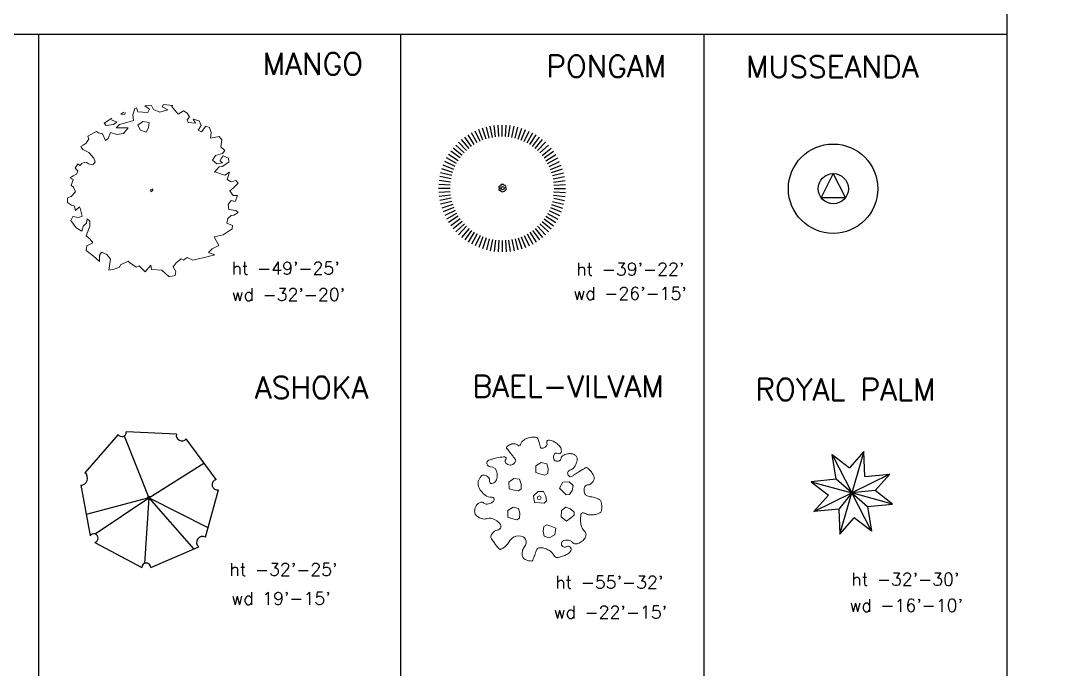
# Model space of a CAD drawing. Extents: x 2080 to 102399, y 2071 to 93424.
# Drawn here: x 73815 to 75288, y 76826 to 77749 of the extents above; entities that cross this region are included whole.
import ezdxf

# ---------------------------------------------------------------- set-up
doc = ezdxf.new("R2010")
doc.units = 0
doc.header["$LTSCALE"] = 20
doc.header["$MEASUREMENT"] = 0
doc.header["$PDMODE"] = 34
doc.header["$PDSIZE"] = 5
for name, color, linetype in [('DIMLINE', 254, 'Continuous'), ('PLANTS', 3, 'Continuous'), ('TEXTS', 2, 'Continuous')]:
    doc.layers.add(name, color=color, linetype=linetype)
for name, color, linetype, lineweight in [('NEEM TREE', 84, 'Continuous', 5), ('sappotta', 114, 'Continuous', 5), ('tree1', 110, 'Continuous', 9)]:
    doc.layers.add(name, color=color, linetype=linetype, lineweight=lineweight)
doc.styles.add('a', font='romans.shx')
doc.styles.add('STYLE1', font='romans.shx')
doc.dimstyles.get("Standard").update_dxf_attribs({"dimtxt": 24, "dimasz": 12, "dimexe": 0.18, "dimexo": 0.0625, "dimgap": 0, "dimtad": 1, "dimzin": 1, "dimdsep": 46, "dimlunit": 4, "dimtxsty": 'STYLE1', "dimblk": 'BLK', "dimcen": 0, "dimse1": 1, "dimse2": 1, "dimclrt": 3, "dimazin": 0, "dimtfac": 1, "dimtix": 1, "dimtmove": 2, "dimatfit": 3, "dimldrblk": 'BLK', "dimfxl": 1, "dimtolj": 1, "dimtzin": 0, "dimarcsym": 0})

# ---------------------------------------------------------------- blocks, each defined once
blk = doc.blocks.new('A$C146B49D5')
at = {"layer": 'PLANTS', "linetype": 'Continuous', "ltscale": 0.5}
blk.add_lwpolyline([(0, 42.9), (-34.8, -25.1), (34.8, -25.1), (0, 42.9)], dxfattribs=at)
for centre, radius in [((-0.5, 0), 127.1), ((0, 0), 42.9)]:
    blk.add_circle(centre, radius, dxfattribs=at)
blk = doc.blocks.new('NEEM')
at = {"layer": 'sappotta', "linetype": 'Continuous'}
for p, q in [((-0.213, 1.092), (-0.242, 1.007)), ((-0.191, 1.099), (-0.213, 1.092)), ((-0.177, 1.048), (-0.191, 1.099)), ((0.003, 1.132), (-0.083, 1.127)), ((-0.083, 1.127), (-0.023, 1.083)), ((0.03, 1.077), (0.003, 1.132)), ((0.162, 1.144), (0.142, 1.112)), ((0.142, 1.112), (0.216, 1.072)), ((0.283, 1.13), (0.162, 1.144)), ((0.267, 1.123), (0.283, 1.13)), ((0.351, 1.016), (0.267, 1.123)), ((-0.517, 0.963), (-0.614, 0.901)), ((-0.359, 1.043), (-0.396, 1.016)), ((-0.396, 1.016), (-0.345, 1.011)), ((-0.345, 1.011), (-0.34, 1.039)), ((-0.242, 1.007), (-0.23, 0.935)), ((-0.043, 1.039), (-0.177, 1.048)), ((-0.023, 1.083), (-0.043, 1.039)), ((0.114, 1.043), (0.03, 1.077)), ((0.216, 1.072), (0.114, 1.043)), ((0.421, 1.063), (0.351, 1.016)), ((0.473, 1.03), (0.421, 1.063)), ((0.472, 0.942), (0.501, 0.982)), ((0.501, 0.982), (0.473, 1.03)), ((-0.614, 0.901), (-0.589, 0.87)), ((-0.589, 0.87), (-0.494, 0.884)), ((-0.521, 0.945), (-0.521, 0.945)), ((-0.449, 0.913), (-0.521, 0.945)), ((-0.494, 0.884), (-0.449, 0.913)), ((-0.415, 0.884), (-0.459, 0.839)), ((-0.459, 0.839), (-0.303, 0.837)), ((-0.32, 0.906), (-0.415, 0.884)), ((-0.303, 0.837), (-0.361, 0.762)), ((-0.23, 0.935), (-0.32, 0.906)), ((-0.108, 0.922), (-0.177, 0.872)), ((-0.177, 0.872), (-0.139, 0.809)), ((-0.027, 0.908), (-0.108, 0.922)), ((-0.067, 0.78), (-0.034, 0.839)), ((-0.034, 0.839), (-0.027, 0.908)), ((0.483, 0.908), (0.472, 0.942)), ((0.581, 0.9), (0.483, 0.908)), ((0.551, 0.95), (0.581, 0.9)), ((0.627, 0.928), (0.551, 0.95)), ((0.616, 0.806), (0.654, 0.87)), ((0.654, 0.87), (0.627, 0.928)), ((0.715, 0.86), (0.66, 0.788)), ((0.762, 0.844), (0.715, 0.86)), ((0.783, 0.779), (0.762, 0.844)), ((-0.818, 0.692), (-0.85, 0.638)), ((-0.783, 0.757), (-0.83, 0.729)), ((-0.83, 0.729), (-0.826, 0.714)), ((-0.826, 0.714), (-0.818, 0.692)), ((-0.749, 0.774), (-0.783, 0.757)), ((-0.717, 0.789), (-0.749, 0.774)), ((-0.689, 0.772), (-0.717, 0.789)), ((-0.638, 0.758), (-0.689, 0.772)), ((-0.598, 0.672), (-0.638, 0.758)), ((-0.562, 0.699), (-0.598, 0.672)), ((-0.533, 0.776), (-0.562, 0.699)), ((-0.452, 0.75), (-0.533, 0.776)), ((-0.361, 0.762), (-0.452, 0.75)), ((-0.139, 0.809), (-0.067, 0.78)), ((0.66, 0.788), (0.616, 0.806)), ((0.776, 0.704), (0.783, 0.779)), ((0.888, 0.723), (0.776, 0.704)), ((0.924, 0.679), (0.888, 0.723)), ((0.913, 0.591), (0.924, 0.679)), ((-0.892, 0.613), (-0.923, 0.594)), ((-0.923, 0.594), (-0.895, 0.555)), ((-0.895, 0.555), (-0.868, 0.54)), ((-0.85, 0.638), (-0.892, 0.613)), ((0.964, 0.541), (0.913, 0.591)), ((-0.868, 0.54), (-0.818, 0.517)), ((-0.818, 0.517), (-0.752, 0.44)), ((-0.752, 0.44), (-0.735, 0.394)), ((0.804, 0.415), (0.84, 0.475)), ((0.86, 0.367), (0.804, 0.415)), ((0.84, 0.475), (0.934, 0.5)), ((0.917, 0.437), (0.904, 0.404)), ((0.942, 0.471), (0.917, 0.437)), ((0.934, 0.5), (0.964, 0.541)), ((1.014, 0.439), (0.942, 0.471)), ((1.018, 0.389), (1.014, 0.439)), ((-0.96, 0.366), (-0.994, 0.31)), ((-0.994, 0.31), (-0.961, 0.275)), ((-0.961, 0.275), (-0.978, 0.229)), ((-0.935, 0.345), (-0.96, 0.366)), ((-0.908, 0.372), (-0.935, 0.345)), ((-0.87, 0.389), (-0.908, 0.372)), ((-0.846, 0.386), (-0.87, 0.389)), ((-0.821, 0.367), (-0.846, 0.386)), ((-0.788, 0.359), (-0.821, 0.367)), ((-0.757, 0.361), (-0.788, 0.359)), ((-0.735, 0.394), (-0.757, 0.361)), ((0.829, 0.259), (0.888, 0.326)), ((0.933, 0.378), (0.86, 0.367)), ((0.888, 0.326), (0.93, 0.332)), ((0.904, 0.404), (0.933, 0.378)), ((0.93, 0.332), (1.018, 0.389)), ((-1.023, 0.208), (-1.062, 0.182)), ((-1.062, 0.182), (-1.02, 0.162)), ((-1.02, 0.162), (-1.049, 0.084)), ((-0.978, 0.229), (-1.023, 0.208)), ((0.838, 0.262), (0.829, 0.259)), ((0.931, 0.228), (0.838, 0.262)), ((0.962, 0.217), (0.931, 0.228)), ((1.025, 0.259), (0.962, 0.217)), ((0.996, 0.16), (1.025, 0.259)), ((1.046, 0.129), (0.996, 0.16)), ((1.109, 0.149), (1.046, 0.129)), ((1.137, 0.114), (1.109, 0.149)), ((-1.049, 0.084), (-1.017, 0.059)), ((-1.017, 0.059), (-0.991, -0.002)), ((0.02, 0.041), (-0.009, 0.024)), ((-0.009, 0.024), (0, 0)), ((0, 0), (0.014, 0.011)), ((0.014, 0.011), (0.027, 0.031)), ((1.029, 0.011), (1.074, 0.049)), ((1.074, -0.047), (1.029, 0.011)), ((1.074, 0.049), (1.137, 0.114)), ((-1.097, -0.077), (-1.098, -0.14)), ((-1.048, -0.062), (-1.097, -0.077)), ((-0.991, -0.002), (-1.048, -0.062)), ((1.007, -0.166), (1.046, -0.114)), ((1.046, -0.114), (1.1, -0.129)), ((1.129, -0.047), (1.074, -0.047)), ((1.1, -0.129), (1.129, -0.047)), ((-1.098, -0.14), (-1.044, -0.173)), ((-1.044, -0.173), (-1.007, -0.185)), ((-1.007, -0.185), (-0.992, -0.244)), ((-0.992, -0.244), (-0.937, -0.198)), ((-0.937, -0.198), (-0.93, -0.213)), ((-0.93, -0.213), (-0.902, -0.318)), ((1.016, -0.234), (1.007, -0.166)), ((1.11, -0.243), (1.016, -0.234)), ((1.137, -0.273), (1.11, -0.243)), ((-1.025, -0.325), (-1.052, -0.378)), ((-1.052, -0.378), (-0.982, -0.471)), ((-0.953, -0.336), (-1.025, -0.325)), ((-0.902, -0.318), (-0.953, -0.336)), ((-0.848, -0.411), (-0.837, -0.355)), ((-0.837, -0.355), (-0.803, -0.383)), ((-0.803, -0.383), (-0.803, -0.452)), ((0.992, -0.411), (1.004, -0.349)), ((1.004, -0.349), (1.045, -0.311)), ((1.045, -0.311), (1.083, -0.306)), ((1.083, -0.306), (1.137, -0.273)), ((-0.982, -0.471), (-0.91, -0.516)), ((-0.91, -0.516), (-0.888, -0.446)), ((-0.888, -0.446), (-0.848, -0.411)), ((-0.803, -0.452), (-0.853, -0.576)), ((0.943, -0.565), (1.032, -0.503)), ((1.066, -0.443), (0.992, -0.411)), ((1.032, -0.503), (1.061, -0.484)), ((1.061, -0.484), (1.066, -0.443)), ((-0.853, -0.576), (-0.797, -0.619)), ((-0.766, -0.668), (-0.844, -0.71)), ((-0.797, -0.619), (-0.766, -0.668)), ((0.826, -0.591), (0.943, -0.565)), ((0.887, -0.704), (0.826, -0.591)), ((-0.844, -0.71), (-0.852, -0.77)), ((-0.852, -0.77), (-0.758, -0.838)), ((-0.676, -0.836), (-0.649, -0.791)), ((-0.649, -0.791), (-0.582, -0.82)), ((0.751, -0.797), (0.797, -0.747)), ((0.834, -0.828), (0.751, -0.797)), ((0.797, -0.747), (0.887, -0.704)), ((-0.758, -0.838), (-0.675, -0.912)), ((-0.675, -0.912), (-0.676, -0.836)), ((-0.582, -0.82), (-0.534, -0.881)), ((-0.534, -0.881), (-0.554, -1.025)), ((-0.401, -0.955), (-0.302, -0.907)), ((-0.302, -0.907), (-0.286, -0.926)), ((-0.286, -0.926), (-0.197, -0.986)), ((0.287, -0.982), (0.327, -0.932)), ((0.327, -0.932), (0.391, -0.879)), ((0.391, -0.879), (0.423, -0.897)), ((0.423, -0.897), (0.47, -0.86)), ((0.47, -0.86), (0.543, -0.896)), ((0.543, -0.896), (0.652, -0.871)), ((0.652, -0.871), (0.68, -0.867)), ((0.68, -0.867), (0.834, -0.828)), ((-0.554, -1.025), (-0.486, -1.015)), ((-0.486, -1.015), (-0.413, -0.988)), ((-0.413, -0.988), (-0.401, -0.955)), ((-0.197, -0.986), (-0.157, -0.969)), ((-0.157, -0.969), (-0.078, -1.049)), ((-0.078, -1.049), (-0.006, -0.96)), ((-0.006, -0.96), (0.006, -1.017)), ((0.006, -1.017), (0.139, -1.026)), ((0.139, -1.026), (0.236, -1.115)), ((0.324, -1.046), (0.287, -0.982)), ((0.314, -1.096), (0.324, -1.046)), ((0.236, -1.115), (0.314, -1.096))]:
    blk.add_line(p, q, dxfattribs=at)
blk = doc.blocks.new('A$C7D523A11')
at = {"color": 3, "linetype": 'Continuous'}
for p, q in [((-44.2, 89.9), (-91.4, 35.6)), ((38.7, 90.7), (-32.5, 93.7)), ((-35.4, 88.1), (-0.2, 0)), ((95.1, 26), (52.8, 83.9)), ((-0.2, 0), (77.9, 49.4)), ((-97.2, 18), (-83.9, -54)), ((-0.2, 0), (-89.5, -23.8)), ((-76.7, -51.4), (-0.2, 0)), ((-0.2, 0), (-6.5, -93.3)), ((83.8, -42.5), (-0.2, 0)), ((-0.2, 0), (63.6, -72.9)), ((80.1, -56.2), (98.5, 11.5)), ((-77.1, -63.4), (-10.2, -99.1)), ((2.3, -99.3), (70.5, -69.9))]:
    blk.add_line(p, q, dxfattribs=at)
for centre, radius, start, end in [((-38.9, 93.5), 6.41, 213.3861, 1.8407), ((46.6, 89), 8.04, 168.0507, 320.1233), ((-97.1, 27.7), 9.73, 269.008, 54.2486), ((96.9, 18.8), 7.46, 104.2205, 282.2874), ((-0.2, 0), 2.05, 0, 180), ((-0.2, 0), 2.05, 180, 0), ((-78.7, -57.4), 6.25, 284.8586, 147.2809), ((75.8, -63.4), 8.38, 59.6228, 230.6086), ((-4, -99), 6.24, 357.4134, 180.9158)]:
    blk.add_arc(centre, radius, start, end, dxfattribs=at)
blk = doc.blocks.new('A$C197E7A67')
blk.add_lwpolyline([(0.7, 0.8), (0.7, 0.8, 1.511675)], format="xyb")
at = {"layer": 'PLANTS'}
for p, q in [((-13.8, 72.4), (-16.9, 88.5)), ((-9.2, 73.1), (-11.3, 89.4)), ((-4.6, 73.6), (-5.7, 89.9)), ((0, 73.7), (0, 90.1)), ((4.6, 73.6), (5.7, 89.9)), ((9.3, 73.1), (11.3, 89.4)), ((13.8, 72.4), (16.9, 88.5)), ((-39.5, 62.2), (-48.3, 76.1)), ((-35.6, 64.6), (-43.5, 79)), ((-31.4, 66.7), (-38.4, 81.5)), ((-27.2, 68.5), (-33.2, 83.8)), ((-22.8, 70.1), (-27.9, 85.7)), ((-18.3, 71.4), (-22.4, 87.3)), ((18.4, 71.4), (22.5, 87.3)), ((22.8, 70.1), (27.9, 85.7)), ((27.2, 68.5), (33.2, 83.8)), ((31.4, 66.7), (38.4, 81.5)), ((35.6, 64.6), (43.5, 79)), ((39.6, 62.2), (48.4, 76.1)), ((-53.8, 50.4), (-65.8, 61.7)), ((-50.5, 53.7), (-61.8, 65.7)), ((-47, 56.8), (-57.5, 69.4)), ((-43.4, 59.6), (-53, 72.9)), ((43.4, 59.6), (53.1, 72.9)), ((47.1, 56.8), (57.5, 69.4)), ((50.5, 53.7), (61.8, 65.7)), ((53.8, 50.4), (65.8, 61.7)), ((-62.3, 39.4), (-76.2, 48.2)), ((-59.7, 43.3), (-73, 52.9)), ((-56.9, 46.9), (-69.5, 57.4)), ((56.9, 46.9), (69.5, 57.4)), ((59.7, 43.3), (73, 52.9)), ((62.3, 39.4), (76.2, 48.2)), ((-68.6, 27.1), (-83.9, 33.1)), ((-66.8, 31.3), (-81.6, 38.3)), ((-64.7, 35.4), (-79.1, 43.4)), ((64.7, 35.4), (79.1, 43.4)), ((66.8, 31.3), (81.7, 38.3)), ((68.6, 27.1), (83.9, 33.1)), ((-72.5, 13.7), (-88.6, 16.8)), ((-71.5, 18.2), (-87.4, 22.3)), ((-70.2, 22.7), (-85.8, 27.8)), ((70.2, 22.7), (85.8, 27.8)), ((71.5, 18.2), (87.4, 22.3)), ((72.5, 13.7), (88.7, 16.8)), ((-73.7, 4.5), (-90.1, 5.5)), ((-73.2, 9.1), (-89.5, 11.2)), ((73.2, 9.1), (89.5, 11.2)), ((73.7, 4.5), (90.1, 5.5)), ((-73.8, -0.1), (-90.2, -0.1)), ((-73.7, -4.8), (-90.1, -5.8)), ((-73.2, -9.4), (-89.5, -11.4)), ((-72.5, -13.9), (-88.6, -17)), ((73.2, -9.4), (89.5, -11.4)), ((73.6, -14.1), (88.7, -17)), ((73.7, -4.8), (90.1, -5.8)), ((73.8, -0.1), (90.3, -0.1)), ((-71.5, -18.5), (-87.4, -22.6)), ((-70.2, -22.9), (-85.8, -28)), ((-68.6, -27.3), (-83.9, -33.3)), ((68.6, -27.3), (83.9, -33.3)), ((70.2, -22.9), (85.8, -28)), ((71.5, -18.5), (87.4, -22.6)), ((-66.8, -31.5), (-81.6, -38.5)), ((-64.7, -35.7), (-79.1, -43.6)), ((-62.3, -39.7), (-76.2, -48.5)), ((-59.7, -43.5), (-73, -53.2)), ((59.7, -43.5), (73, -53.2)), ((62.3, -39.7), (76.2, -48.5)), ((64.7, -35.7), (79.1, -43.6)), ((66.8, -31.5), (81.7, -38.5)), ((-56.9, -47.2), (-69.5, -57.6)), ((-53.6, -50.5), (-65.8, -61.9)), ((-50.5, -53.9), (-61.8, -65.9)), ((-47, -57), (-57.5, -69.7)), ((47.1, -57), (57.5, -69.7)), ((50.5, -53.9), (61.8, -65.9)), ((53.8, -50.6), (65.8, -61.9)), ((56.9, -47.2), (69.5, -57.6)), ((-43.4, -59.8), (-53, -73.1)), ((-39.5, -62.4), (-48.3, -76.3)), ((-35.6, -64.8), (-43.5, -79.2)), ((-31.4, -66.9), (-38.4, -81.8)), ((-27.2, -68.8), (-33.2, -84)), ((-22.8, -70.3), (-27.9, -85.9)), ((-18.3, -71.6), (-22.4, -87.5)), ((-13.8, -72.6), (-16.9, -88.8)), ((-9.2, -73.4), (-11.3, -89.7)), ((9.3, -73.4), (11.3, -89.7)), ((13.8, -72.6), (16.9, -88.8)), ((18.4, -71.6), (22.5, -87.5)), ((22.8, -70.3), (27.9, -85.9)), ((27.2, -68.8), (33.2, -84)), ((31.4, -66.9), (38.4, -81.8)), ((35.6, -64.8), (43.5, -79.2)), ((39.6, -62.4), (48.4, -76.3)), ((43.4, -59.8), (53.1, -73.1)), ((-4.6, -73.8), (-5.7, -90.2)), ((0, -73.9), (0, -90.4)), ((4.6, -73.8), (5.7, -90.2))]:
    blk.add_line(p, q, dxfattribs=at)
blk.add_lwpolyline([(-0.1, 5.4, 0.493288), (-1.8, 4.5, -0.413338), (-3.6, 3.2, 0.789464), (-4.3, 1.4, -0.498978), (-4.3, -0.7, 0.782668), (-3.6, -2.4, -0.501166), (-2, -3.9, 0.297965), (2.8, -4.1, 0.031727), (4.8, -2.7, 0.306812), (5.6, -0.3, -0.134386), (5.5, 1.7, 0.418306), (4.2, 3.9, -0.173357), (2.3, 5.2, 0.421173), (0.1, 5.4, -0.281309)], format="xyb", close=True, dxfattribs=at)
blk.add_circle((0.6, 0.4), 2.34, dxfattribs=at)
blk = doc.blocks.new('A$C66A15280')
at = {"layer": 'tree1', "lineweight": 5}
blk.add_lwpolyline([(-25.6, 76.4, -0.112663), (-21.4, 83.1, -0.117589), (-14.9, 87.1, -0.108853), (-3.2, 88.3, -0.296704), (0.3, 85.3, -0.01094), (1.3, 82.2, 0.0113), (2.1, 79.1, 0.005127), (3.4, 75.1, 0.015033), (3.9, 73.7, 0.306227), (5.3, 72.8, 0.11667), (9.3, 73.7, 0.080255), (11.4, 75.2, 0.078689), (12.9, 77.3, 0.243774), (12.9, 80, -0.250701), (12.9, 82.6, -0.328651), (16.6, 84.4, -0.116616), (26.3, 80, -0.030845), (29.8, 76.9, -0.050087), (31.7, 74.6, -0.076938), (32.9, 71.9, -0.062317), (33.5, 68.3, -0.579697), (28.6, 65.4, 0.475121), (22.7, 63, 0.129849), (22.5, 57.6, 0.212231), (24.5, 54.9, 0.129571), (27.8, 54.1, 0.139513), (30.8, 54.9, 0.231404), (33, 58.5, -0.228797), (35.2, 62.1, -0.051526), (38.5, 63.7, -0.046499), (42.4, 64.8, -0.068146), (47.4, 64.9, -0.083931), (51.4, 63.9, -0.129613), (54.3, 61.4, -0.123758), (55.8, 57.6, -0.09899), (55.6, 54.6, -0.039936), (53.1, 47.8, -0.22703), (45.5, 41.4, 0.41151), (42.4, 36.2, 0.187353), (44.8, 32.7, 0.279738), (47.8, 32.6, 0.024255), (51.3, 34.7, -0.013213), (57.6, 38.8, -0.005001), (66.4, 44.1, -0.023312), (68.4, 45.1, -0.276075), (70.1, 44.9, -0.060003), (75.5, 39.7, -0.073357), (79.6, 33, -0.14541), (80, 29, -0.115891), (78.5, 25.6, -0.080667), (74.6, 21.8, -0.146196), (70.5, 20.5, 0.199095), (67.5, 19.2, 0.110057), (66.3, 17.2, 0.070134), (65.7, 13.8, 0.127178), (66.9, 7.9, 0.173991), (70.2, 4.9, 0.084989), (75.2, 3.6, -0.065757), (81.8, 2.2, -0.015835), (86.4, 0.4, -0.041694), (88.1, -0.5, -0.171023), (89.4, -2.2, -0.055511), (90.7, -8.6, -0.086573), (90.2, -16.4, -0.193215), (88.1, -19.3, -0.079513), (84, -21, -0.051396), (77.3, -22, -0.009838), (74.2, -22, -0.013144), (71.9, -22, -0.142441), (68.6, -20.8, 0.12085), (64.8, -19.3, 0.414743), (60.8, -22.3, 0.108419), (62.1, -39, 0.145796), (66.2, -45.1, -0.218883), (68.4, -49.7, -0.129022), (67.2, -54.5, -0.098712), (63, -59.5, -0.089238), (56.8, -62.9, -0.142039), (52.3, -63.1, -0.15262), (48.8, -61, 0.140489), (45.1, -58.6, 0.072733), (41.6, -58.1, 0.056149), (37, -58.6, 1.162721), (40.4, -67.3, -0.889956), (46, -74.7, -0.057497), (41.3, -78.2, -0.050194), (35.2, -81, -0.027152), (29.3, -82.7, -0.081841), (27.2, -82.8, -0.259828), (22.6, -79.5, 0.154361), (16.5, -72.9, 0.023636), (11.7, -70.5, 0.036054), (8.4, -69.4, 0.113837), (1.2, -69, 0.255021), (-1.4, -71.1, 0.010023), (-3.2, -75.6, -0.006166), (-5.9, -82.8, -0.000987), (-7.4, -86.5, -0.004807), (-7.7, -87.2, -0.301336), (-8.5, -87.7, -0.053993), (-13.1, -87.2, -0.098949), (-19.5, -84.4, -0.166928), (-22, -81, -0.074867), (-22.4, -78.8, -0.033746), (-22, -73.8, -0.147775), (-19.4, -68.1, 0.143332), (-16.7, -62.2, 0.320067), (-21.1, -53.3, 0.243977), (-33.7, -53.3, 0.152147), (-41.5, -61, -0.142431), (-49.8, -69.4, -0.011977), (-53, -71, -0.105797), (-53.4, -71.1, -0.222083), (-54.8, -70.5, -0.028252), (-62.3, -61.3, -0.016572), (-65.8, -56.2, -0.046235), (-66.8, -54.2, -0.232844), (-66.5, -50.9, -0.094135), (-61.4, -45.2, -0.151838), (-57.8, -43.9, 0.157375), (-54.3, -42.5, 0.39645), (-53.3, -35.8, 0.167315), (-65, -27.3, 0.155323), (-73, -27.5, -0.172189), (-80.2, -27.3, -0.057388), (-85.5, -24.6, -0.091215), (-88.3, -22, -0.156095), (-89.9, -17, -0.117481), (-88.3, -10.3, -0.096462), (-84.9, -6, -0.124262), (-81.1, -4.1, -0.245852), (-76.9, -5.2, 0.213299), (-72.2, -6.8, 0.132817), (-63.9, -3.6, 0.292293), (-62.3, 0.4, 0.386063), (-66.2, 3.3, -0.189961), (-74.8, 5.8, -0.113948), (-83.6, 16.3, -0.173128), (-84.7, 25.4, -0.141993), (-80.6, 32.9, -0.2475), (-75.7, 34.4, -0.069531), (-72.9, 33.4, -0.066733), (-70.4, 31.7, -0.27622), (-68.7, 26.5, 0.375875), (-66.8, 22.7, 0.21129), (-63.6, 22.9, 0.125177), (-59.6, 26.3, 0.111486), (-58.3, 29.5, 0.05123), (-57.8, 37, 0.402904), (-67.6, 46.4, -0.821492), (-69.5, 55.8, -0.025063), (-66.1, 57, -0.015882), (-60.5, 58.5, -0.023816), (-51, 60.2, -0.058964), (-47.1, 60.3, -0.600057), (-45.6, 56.6, 0.391652), (-45.3, 51.4, 0.173919), (-39.6, 48.8, 0.206831), (-34.6, 50.5, 0.108623), (-31.6, 54.6, 0.273193), (-31.9, 56.7, 0.000005), (-35, 60.7, -0.000002), (-38.1, 64.8, -0.000001), (-42.8, 70.8, -0.000003), (-44.4, 72.8, -0.378508), (-44.3, 74.5, -0.089675), (-39, 78.2, -0.160885), (-32.3, 78.9, -0.160398), (-26.5, 75.5)], format="xyb", dxfattribs=at)
for points in [[(-2.8, 38), (-2.7, 47.6), (4.9, 52.4), (12.6, 50.5), (14.4, 43.7), (14, 36.9), (10, 34.2), (4.3, 35.8)], [(-40.7, 14.8), (-41.3, 24.5), (-34, 29.8), (-26.3, 28.5), (-23.9, 21.8), (-23.9, 15), (-27.6, 12), (-33.5, 13.2)], [(30.7, 15.9), (35.5, 24.3), (44.5, 24.9), (50.2, 19.6), (48.7, 12.7), (45, 7), (40.2, 6.4), (36, 10.6)], [(-4.6, -4.4), (-6.3, 5.1), (0.2, 11.3), (8, 11), (11.2, 4.7), (12.1, -2.1), (8.8, -5.6), (2.9, -5)], [(-42.9, -25.5), (-42.7, -15.8), (-35.1, -11.1), (-27.5, -12.9), (-25.6, -19.7), (-26.1, -26.5), (-30, -29.3), (-35.7, -27.6)], [(40.7, -30.8), (33, -24.9), (33.8, -15.9), (39.8, -10.9), (46.4, -13.5), (51.6, -18), (51.4, -22.7), (46.6, -26.3)], [(25.3, -41), (24.3, -50.6), (16.2, -54.6), (8.8, -52.1), (7.6, -45.2), (8.7, -38.4), (12.9, -36), (18.4, -38.2)]]:
    blk.add_lwpolyline(points, close=True, dxfattribs=at)
blk.add_circle((1.9, 2.3), 2.56, dxfattribs=at)
blk = doc.blocks.new('A$C00DB4384')
at = {"color": 3}
for p, q in [((-28, 54.5), (0, 0)), ((-28, 54.5), (-3.4, 35.4)), ((-22.4, 19.3), (-28, 54.5)), ((17.1, 58.8), (-3.4, 35.4)), ((17.1, 58.8), (0, 0)), ((18.3, 23.2), (17.1, 58.8)), ((-22.4, 19.3), (-57.9, 15.9)), ((-57.9, 15.9), (-33.3, -3.2)), ((-57.9, 15.9), (0, 0)), ((0, 0), (-22.4, 19.3)), ((53.8, 26.6), (0, 0)), ((18.3, 23.2), (53.8, 26.6)), ((53.8, 26.6), (33.3, 3.2)), ((-53.8, -26.6), (0, 0)), ((0, 0), (-18.3, -23.2)), ((-17.1, -58.8), (0, 0)), ((33.3, 3.2), (0, 0)), ((57.9, -15.9), (0, 0)), ((0, 0), (22.4, -19.3)), ((28, -54.5), (0, 0)), ((57.9, -15.9), (33.3, 3.2)), ((-53.8, -26.6), (-33.3, -3.2)), ((-18.3, -23.2), (-53.8, -26.6)), ((-18.3, -23.2), (-17.1, -58.8)), ((22.4, -19.3), (57.9, -15.9)), ((22.4, -19.3), (28, -54.5)), ((-17.1, -58.8), (3.4, -35.4)), ((28, -54.5), (3.4, -35.4))]:
    blk.add_line(p, q, dxfattribs=at)
blk = doc.blocks.new('BLK')
for q in [(0, 2), (-2, 0), (0, -2), (2, 0)]:
    blk.add_line((0, 0), q)
blk.add_circle((0, 0), 1)
blk = doc.blocks.new('*D395')
at = {"layer": 'Defpoints', "color": 0, "ltscale": 0.5, "transparency": 16777216}
for p in [(75295, 80283.3), (75105.4, 80229), (76892.8, 74708)]:
    blk.add_point(p, dxfattribs=at)
at = {"layer": 'DIMLINE', "color": 0, "lineweight": -2, "ltscale": 0.5, "transparency": 16777216}
blk.add_line((76699.9, 74665.2), (75108.7, 80217.5), dxfattribs=at)
at = {"layer": 'DIMLINE', "color": 0, "lineweight": -2, "ltscale": 0.5, "transparency": 16777216, "xscale": 12, "yscale": 12, "zscale": 12}
for p, rotation in [((75105.4, 80229), 105.9918380585316), ((76703.2, 74653.6), 285.9918380585316)]:
    blk.add_blockref('BLK', p, dxfattribs=dict(at, rotation=rotation))
at = {"layer": 'DIMLINE', "color": 3, "ltscale": 0.5, "transparency": 16777216, "insert": (76097.3, 77466.3), "char_height": 24, "attachment_point": 5, "rotation": 285.9918, "style": 'STYLE1'}
blk.add_mtext('\\A1;483\'-3{\\H1.000000x;\\S3/4;}"', dxfattribs=at)

msp = doc.modelspace()

# ---------------------------------------------------------------- linework, layer by layer
at = {"color": 7}
for p, q in [((72643.451, 77729.533), (75215.957, 77729.533)), ((73840.055, 77729.533), (73840.055, 75092.056)), ((74354.525, 77729.533), (74354.525, 75092.056)), ((74785.241, 77729.533), (74785.241, 75092.056))]:
    msp.add_line(p, q, dxfattribs=at)
msp.add_lwpolyline([(72643.451, 78104.466), (75215.957, 78104.466), (75215.957, 75092.056), (72643.451, 75092.056)], close=True, dxfattribs=at)

# ---------------------------------------------------------------- block references
at = {"layer": 'NEEM TREE', "linetype": 'Continuous', "xscale": 108.5303413921938, "yscale": 108.5303413921938, "zscale": 108.5303413921938}
msp.add_blockref('NEEM', (74000.185, 77505.322), dxfattribs=at)
at = {"layer": 'PLANTS', "linetype": 'Continuous', "ltscale": 0.5}
for name, p in [('A$C197E7A67', (74498.787, 77510.165)), ('A$C7D523A11', (73997.253, 77070.116)), ('A$C66A15280', (74549.601, 77067.907)), ('A$C00DB4384', (74995.731, 77077.171))]:
    msp.add_blockref(name, p, dxfattribs=at)
at = {"layer": 'PLANTS', "linetype": 'Continuous', "ltscale": 0.5, "xscale": 0.5, "yscale": 0.5, "zscale": 0.5}
msp.add_blockref('A$C146B49D5', (74969.359, 77509.743), dxfattribs=at)

# ---------------------------------------------------------------- texts
at = {"layer": 'TEXTS', "style": 'a'}
for s, height, p in [('MANGO', 31.104, (74158.549, 77671.842)), ('PONGAM', 31.104, (74561.564, 77668.318)), ('MUSSEANDA', 31.104, (74845.41, 77667.82)), ("ht -49'-25'", 18, (74114.433, 77387.639)), ("ht -39'-22'", 18, (74604.125, 77386.364)), ("wd -32'-20'", 18, (74114.433, 77350.231)), ("wd -26'-15'", 18, (74600.019, 77351.818)), ('ASHOKA', 31.104, (74147.485, 77211.4)), ('BAEL-VILVAM', 31.104, (74456.778, 77213.18)), ('ROYAL PALM', 31.104, (74858.685, 77208.623)), ("ht -32'-25'", 18, (74111.319, 76959.258)), ("ht -55'-32'", 18, (74574.267, 76941.006)), ("ht -32'-30'", 18, (74994.955, 76945.238)), ("wd 19'-15'", 18, (74113.973, 76918.075)), ("wd -16'-10'", 18, (74992.396, 76908.155)), ("wd -22'-15'", 18, (74571.974, 76898.503))]:
    msp.add_text(s, height=height, dxfattribs=at).set_placement(p)

# ---------------------------------------------------------------- dimensions: what is measured, and where the dimension line sits
at = {"layer": 'DIMLINE', "ltscale": 0.5}
dim = msp.add_linear_dim(base=(75105.376, 80229.001), p1=(76892.847, 74707.961), p2=(75294.992, 80283.343), angle=105.991838, dimstyle='Standard', override={"dimfxl": 0.25, "dimarcsym": 1}, dxfattribs=at)
dim.commit()
dim.dimension.update_dxf_attribs({"geometry": '*D395', "text_midpoint": (76097.259, 77466.303), "dimtype": 161})

doc.saveas('drawing.dxf')
